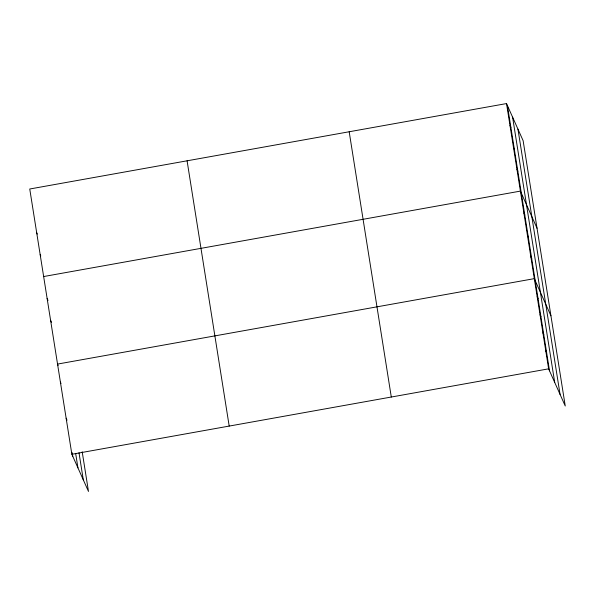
<?xml version="1.0" encoding="UTF-8"?>
<svg xmlns="http://www.w3.org/2000/svg" width="595" height="595" viewBox="0 0 595 595"><rect width="100%" height="100%" fill="white"/><g stroke="black" fill="none" stroke-linecap="round" stroke-linejoin="round"><path stroke-width="0.89" d="M506.516 103.567L548.627 368.833L565.25 405.998L523.139 140.725L506.516 103.567L29.75 189.002L71.861 454.275L88.484 491.433L82.184 451.754M43.643 276.541L520.409 191.107L537.04 228.264M71.861 454.275L548.627 368.833M509.989 125.448L510.889 127.449M513.463 147.337L514.363 149.338M516.936 169.218L517.836 171.226M523.89 212.988L524.783 214.996M527.363 234.876L528.256 236.877M530.837 256.757L531.729 258.766M550.933 315.804L534.31 278.646L57.544 364.08L58.139 365.419M537.173 296.682L538.066 298.683M540.037 314.718L540.929 316.726M542.9 332.761L543.793 334.762M545.764 350.797L546.656 352.798M36.697 232.771L37.299 234.11M40.17 254.653L40.772 255.991M47.117 298.422L48.017 300.43M50.597 320.311L51.49 322.312M60.407 382.116L61.002 383.455M66.134 418.196L67.027 420.196M517.947 129.122L560.059 394.396M512.6 117.17L554.711 382.444M507.416 105.568L549.52 370.841M349.183 131.755L391.294 397.029M187.083 160.806L229.194 426.079M79.001 452.773L83.293 479.83M75.654 453.45L77.945 467.878M72.181 452.669L72.754 456.276"/></g></svg>
